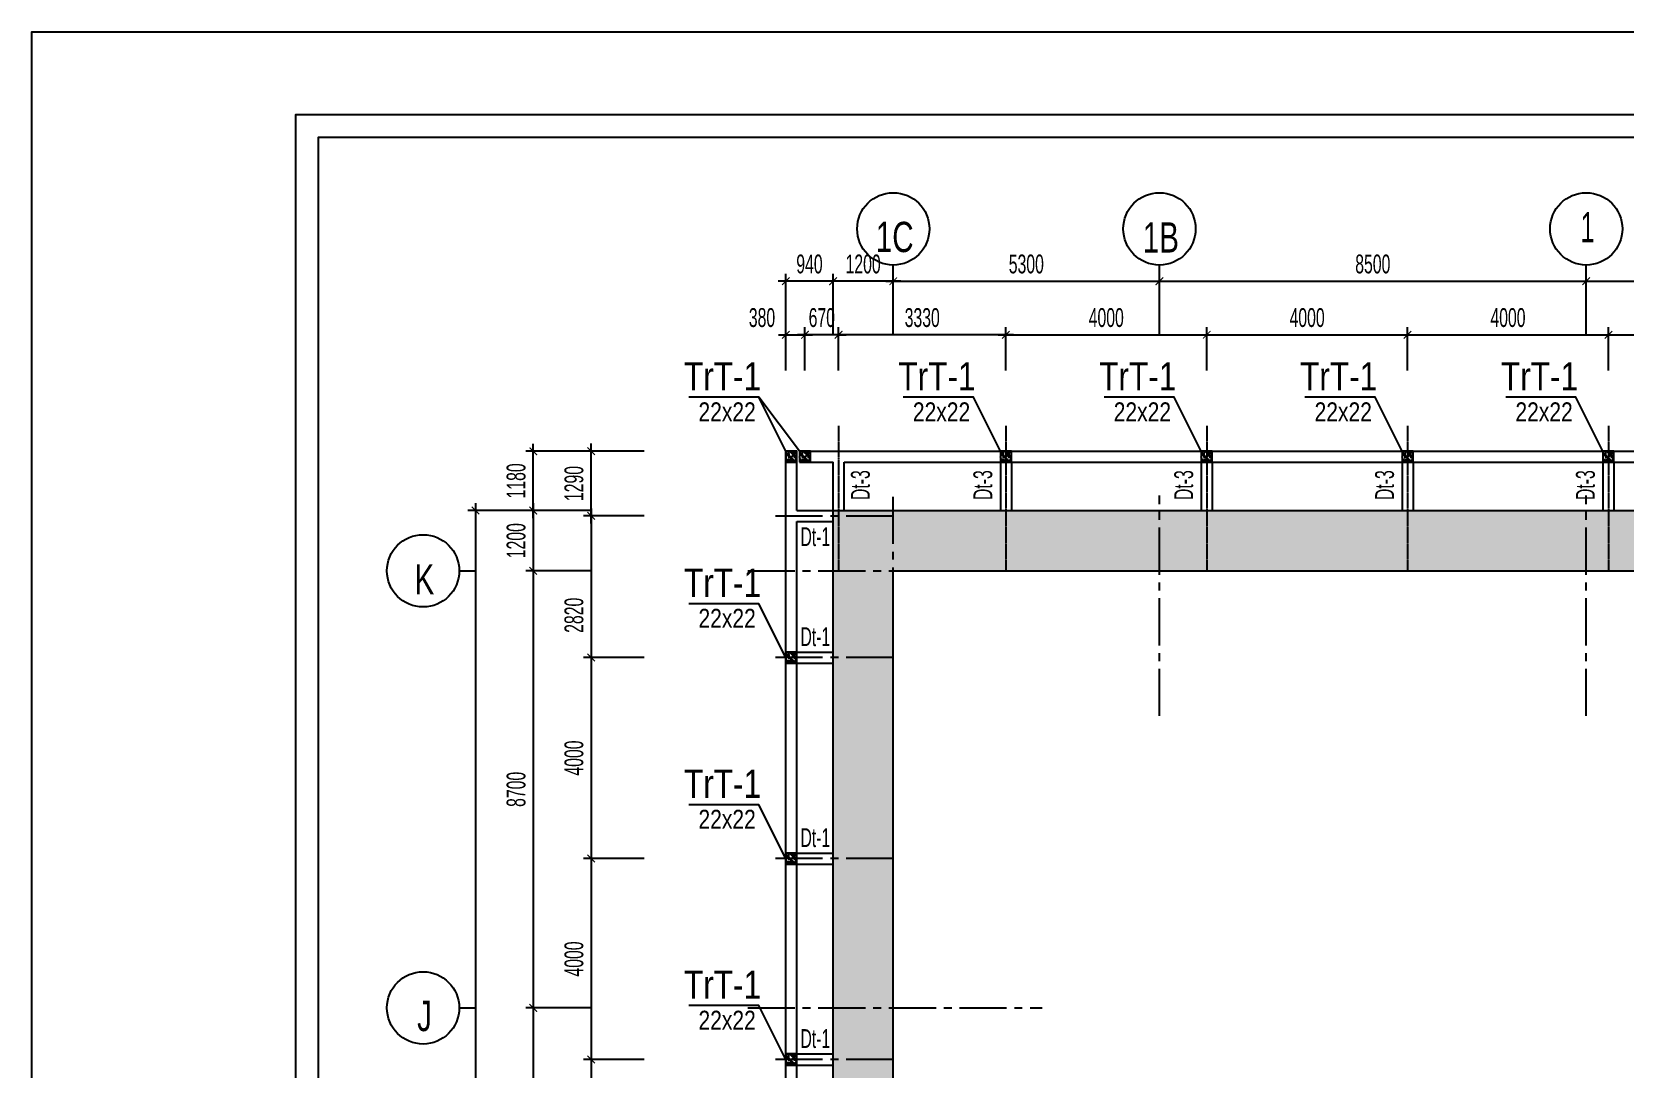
# Model space of a CAD drawing. Extents: x 195594 to 457145, y -254194 to -165094.
# Drawn here: x 195594 to 227324, y -185741 to -165094 of the extents above; entities that cross this region are included whole.
import ezdxf
from ezdxf.enums import TextEntityAlignment as Align

# ---------------------------------------------------------------- set-up
doc = ezdxf.new("R2010")
doc.units = 0
doc.header["$LTSCALE"] = 0.5
doc.header["$MEASUREMENT"] = 0
doc.linetypes.add('CENTER2', pattern=[1.125, 0.75, -0.125, 0.125, -0.125])
doc.layers.get('0').update_dxf_attribs({"linetype": 'CONTINUOUS'})
doc.layers.get('Defpoints').update_dxf_attribs({"linetype": 'CONTINUOUS'})
for name, color, linetype in [('CDC -TEXT KHUNG', 7, 'CONTINUOUS'), ('CDC-KHUNGTEN', 7, 'CONTINUOUS'), ('CDC.01.AXIS', 160, 'CENTER2'), ('CDC.02.DIM', 1, 'CONTINUOUS'), ('CDC.03.BORDER', 3, 'CONTINUOUS'), ('CDC.06.TEXT', 2, 'CONTINUOUS'), ('CDC.10.HATCH', 9, 'CONTINUOUS'), ('CDC.11.NOTE', 8, 'CONTINUOUS')]:
    doc.layers.add(name, color=color, linetype=linetype)
doc.layers.add('Tpl_Bound', color=1, linetype='CONTINUOUS', plot=False)
doc.styles.add('ARIAL', font='arial.ttf', dxfattribs={"width": 0.6})
doc.dimstyles.new('150', dxfattribs={"dimscale": 150, "dimtxt": 2.5, "dimasz": 1, "dimexe": 1, "dimexo": 0, "dimgap": 1, "dimtad": 1, "dimdec": 0, "dimdsep": 46, "dimtxsty": 'ARIAL', "dimblk": 'ARCHTICK', "dimcen": 1, "dimdle": 1, "dimclrd": 1, "dimclre": 1, "dimclrt": 2, "dimadec": 0, "dimazin": 0, "dimtfac": 0.00072, "dimtdec": 0, "dimtix": 1, "dimtmove": 2, "dimatfit": 3, "dimldrblk": 'ARCHTICK', "dimfxl": 1, "dimtolj": 1, "dimarcsym": 0})

# ---------------------------------------------------------------- blocks, each defined once
blk = doc.blocks.new('_ARCHTICK')
at = {"color": 0, "linetype": 'ByBlock', "const_width": 0.15}
blk.add_lwpolyline([(-0.5, -0.5), (0.5, 0.5)], dxfattribs=at)
blk = doc.blocks.new('*D184')
at = {"layer": 'CDC.02.DIM', "color": 1, "lineweight": -2, "transparency": 16777216}
for p, q in [((212599, -170057), (218199, -170057)), ((212749, -171124), (212749, -169907)), ((218049, -171124), (218049, -169907))]:
    blk.add_line(p, q, dxfattribs=at)
at = {"layer": 'Defpoints', "color": 0, "transparency": 16777216}
for p in [(218049, -170057), (212749, -171124), (218049, -171124)]:
    blk.add_point(p, dxfattribs=at)
at = {"layer": 'CDC.02.DIM', "color": 1, "lineweight": -2, "transparency": 16777216, "xscale": 150, "yscale": 150, "zscale": 150, "rotation": 180}
blk.add_blockref('_ARCHTICK', (212749, -170057), dxfattribs=at)
at = {"layer": 'CDC.02.DIM', "color": 1, "lineweight": -2, "transparency": 16777216, "xscale": 150, "yscale": 150, "zscale": 150}
blk.add_blockref('_ARCHTICK', (218049, -170057), dxfattribs=at)
at = {"layer": 'CDC.02.DIM', "color": 2, "transparency": 16777216, "insert": (215399, -169716), "char_height": 375, "attachment_point": 5, "style": 'ARIAL'}
blk.add_mtext('\\A1;5300', dxfattribs=at)
blk = doc.blocks.new('*D185')
at = {"layer": 'CDC.02.DIM', "color": 1, "lineweight": -2, "transparency": 16777216}
for p, q in [((217899, -170057), (226699, -170057)), ((218049, -171124), (218049, -169907)), ((226549, -171124), (226549, -169907))]:
    blk.add_line(p, q, dxfattribs=at)
at = {"layer": 'Defpoints', "color": 0, "transparency": 16777216}
for p in [(226549, -170057), (218049, -171124), (226549, -171124)]:
    blk.add_point(p, dxfattribs=at)
at = {"layer": 'CDC.02.DIM', "color": 1, "lineweight": -2, "transparency": 16777216, "xscale": 150, "yscale": 150, "zscale": 150, "rotation": 180}
blk.add_blockref('_ARCHTICK', (218049, -170057), dxfattribs=at)
at = {"layer": 'CDC.02.DIM', "color": 1, "lineweight": -2, "transparency": 16777216, "xscale": 150, "yscale": 150, "zscale": 150}
blk.add_blockref('_ARCHTICK', (226549, -170057), dxfattribs=at)
at = {"layer": 'CDC.02.DIM', "color": 2, "transparency": 16777216, "insert": (222299, -169716), "char_height": 375, "attachment_point": 5, "style": 'ARIAL'}
blk.add_mtext('\\A1;8500', dxfattribs=at)
blk = doc.blocks.new('*D186')
at = {"layer": 'CDC.02.DIM', "color": 1, "lineweight": -2, "transparency": 16777216}
for p, q in [((226399, -170057), (233899, -170057)), ((226549, -171124), (226549, -169907)), ((233749, -171124), (233749, -169907))]:
    blk.add_line(p, q, dxfattribs=at)
at = {"layer": 'Defpoints', "color": 0, "transparency": 16777216}
for p in [(233749, -170057), (226549, -171124), (233749, -171124)]:
    blk.add_point(p, dxfattribs=at)
at = {"layer": 'CDC.02.DIM', "color": 1, "lineweight": -2, "transparency": 16777216, "xscale": 150, "yscale": 150, "zscale": 150, "rotation": 180}
blk.add_blockref('_ARCHTICK', (226549, -170057), dxfattribs=at)
at = {"layer": 'CDC.02.DIM', "color": 1, "lineweight": -2, "transparency": 16777216, "xscale": 150, "yscale": 150, "zscale": 150}
blk.add_blockref('_ARCHTICK', (233749, -170057), dxfattribs=at)
at = {"layer": 'CDC.02.DIM', "color": 2, "transparency": 16777216, "insert": (230149, -169716), "char_height": 375, "attachment_point": 5, "style": 'ARIAL'}
blk.add_mtext('\\A1;7200', dxfattribs=at)
blk = doc.blocks.new('*D193')
at = {"layer": 'CDC.02.DIM', "color": 1, "lineweight": -2, "transparency": 16777216}
for p, q in [((205580, -174472), (205580, -175972)), ((206733, -174622), (205430, -174622)), ((206733, -175822), (205430, -175822))]:
    blk.add_line(p, q, dxfattribs=at)
at = {"layer": 'Defpoints', "color": 0, "transparency": 16777216}
for p in [(206733, -174622), (205580, -175822), (206733, -175822)]:
    blk.add_point(p, dxfattribs=at)
at = {"layer": 'CDC.02.DIM', "color": 1, "lineweight": -2, "transparency": 16777216, "xscale": 150, "yscale": 150, "zscale": 150}
for p, rotation in [((205580, -174622), 90), ((205580, -175822), 270)]:
    blk.add_blockref('_ARCHTICK', p, dxfattribs=dict(at, rotation=rotation))
at = {"layer": 'CDC.02.DIM', "color": 2, "transparency": 16777216, "insert": (205239, -175222), "char_height": 375, "attachment_point": 5, "rotation": 90, "style": 'ARIAL'}
blk.add_mtext('\\A1;1200', dxfattribs=at)
blk = doc.blocks.new('*D194')
at = {"layer": 'CDC.02.DIM', "color": 1, "lineweight": -2, "transparency": 16777216}
for p, q in [((205580, -175672), (205580, -184672)), ((206733, -175822), (205430, -175822)), ((206733, -184522), (205430, -184522))]:
    blk.add_line(p, q, dxfattribs=at)
at = {"layer": 'Defpoints', "color": 0, "transparency": 16777216}
for p in [(206733, -175822), (205580, -184522), (206733, -184522)]:
    blk.add_point(p, dxfattribs=at)
at = {"layer": 'CDC.02.DIM', "color": 1, "lineweight": -2, "transparency": 16777216, "xscale": 150, "yscale": 150, "zscale": 150}
for p, rotation in [((205580, -175822), 90), ((205580, -184522), 270)]:
    blk.add_blockref('_ARCHTICK', p, dxfattribs=dict(at, rotation=rotation))
at = {"layer": 'CDC.02.DIM', "color": 2, "transparency": 16777216, "insert": (205239, -180172), "char_height": 375, "attachment_point": 5, "rotation": 90, "style": 'ARIAL'}
blk.add_mtext('\\A1;8700', dxfattribs=at)
blk = doc.blocks.new('*D195')
at = {"layer": 'CDC.02.DIM', "color": 1, "lineweight": -2, "transparency": 16777216}
for p, q in [((206733, -184522), (205430, -184522)), ((205580, -184372), (205580, -193872)), ((206733, -193722), (205430, -193722))]:
    blk.add_line(p, q, dxfattribs=at)
at = {"layer": 'Defpoints', "color": 0, "transparency": 16777216}
for p in [(206733, -184522), (205580, -193722), (206733, -193722)]:
    blk.add_point(p, dxfattribs=at)
at = {"layer": 'CDC.02.DIM', "color": 1, "lineweight": -2, "transparency": 16777216, "xscale": 150, "yscale": 150, "zscale": 150}
for p, rotation in [((205580, -184522), 90), ((205580, -193722), 270)]:
    blk.add_blockref('_ARCHTICK', p, dxfattribs=dict(at, rotation=rotation))
at = {"layer": 'CDC.02.DIM', "color": 2, "transparency": 16777216, "insert": (205239, -189122), "char_height": 375, "attachment_point": 5, "rotation": 90, "style": 'ARIAL'}
blk.add_mtext('\\A1;9200', dxfattribs=at)
blk = doc.blocks.new('*D200')
at = {"layer": 'CDC.02.DIM', "color": 1, "lineweight": -2, "transparency": 16777216}
for p, q in [((204428, -174472), (204428, -242872)), ((206733, -174622), (204278, -174622)), ((206733, -242722), (204278, -242722))]:
    blk.add_line(p, q, dxfattribs=at)
at = {"layer": 'Defpoints', "color": 0, "transparency": 16777216}
for p in [(206733, -174622), (204428, -242722), (206733, -242722)]:
    blk.add_point(p, dxfattribs=at)
at = {"layer": 'CDC.02.DIM', "color": 1, "lineweight": -2, "transparency": 16777216, "xscale": 150, "yscale": 150, "zscale": 150}
for p, rotation in [((204428, -174622), 90), ((204428, -242722), 270)]:
    blk.add_blockref('_ARCHTICK', p, dxfattribs=dict(at, rotation=rotation))
at = {"layer": 'CDC.02.DIM', "color": 2, "transparency": 16777216, "insert": (204086, -208672), "char_height": 375, "attachment_point": 5, "rotation": 90, "style": 'ARIAL'}
blk.add_mtext('\\A1;68100', dxfattribs=at)
blk = doc.blocks.new('*D210')
at = {"layer": 'CDC.02.DIM', "color": 1, "lineweight": -2, "transparency": 16777216}
for p, q in [((212899, -170057), (211399, -170057)), ((211549, -171124), (211549, -169907)), ((212749, -171124), (212749, -169907))]:
    blk.add_line(p, q, dxfattribs=at)
at = {"layer": 'Defpoints', "color": 0, "transparency": 16777216}
for p in [(211549, -170057), (211549, -171124), (212749, -171124)]:
    blk.add_point(p, dxfattribs=at)
at = {"layer": 'CDC.02.DIM', "color": 1, "lineweight": -2, "transparency": 16777216, "xscale": 150, "yscale": 150, "zscale": 150, "rotation": 180}
blk.add_blockref('_ARCHTICK', (211549, -170057), dxfattribs=at)
at = {"layer": 'CDC.02.DIM', "color": 1, "lineweight": -2, "transparency": 16777216, "xscale": 150, "yscale": 150, "zscale": 150}
blk.add_blockref('_ARCHTICK', (212749, -170057), dxfattribs=at)
at = {"layer": 'CDC.02.DIM', "color": 2, "transparency": 16777216, "insert": (212149, -169716), "char_height": 375, "attachment_point": 5, "style": 'ARIAL'}
blk.add_mtext('\\A1;1200', dxfattribs=at)
blk = doc.blocks.new('*D225')
at = {"layer": 'CDC.02.DIM', "color": 1, "lineweight": -2, "transparency": 16777216}
for p, q in [((206733, -173442), (205430, -173442)), ((205580, -174772), (205580, -173292)), ((206733, -174622), (205430, -174622))]:
    blk.add_line(p, q, dxfattribs=at)
at = {"layer": 'Defpoints', "color": 0, "transparency": 16777216}
for p in [(205580, -173442), (206733, -173442), (206733, -174622)]:
    blk.add_point(p, dxfattribs=at)
at = {"layer": 'CDC.02.DIM', "color": 1, "lineweight": -2, "transparency": 16777216, "xscale": 150, "yscale": 150, "zscale": 150}
for p, rotation in [((205580, -173442), 90), ((205580, -174622), 270)]:
    blk.add_blockref('_ARCHTICK', p, dxfattribs=dict(at, rotation=rotation))
at = {"layer": 'CDC.02.DIM', "color": 2, "transparency": 16777216, "insert": (205239, -174032), "char_height": 375, "attachment_point": 5, "rotation": 90, "style": 'ARIAL'}
blk.add_mtext('\\A1;1180', dxfattribs=at)
blk = doc.blocks.new('*D226')
at = {"layer": 'CDC.02.DIM', "color": 1, "lineweight": -2, "transparency": 16777216}
for p, q in [((211700, -170057), (210460, -170057)), ((210610, -171124), (210610, -169907)), ((211550, -171124), (211550, -169907))]:
    blk.add_line(p, q, dxfattribs=at)
at = {"layer": 'Defpoints', "color": 0, "transparency": 16777216}
for p in [(210610, -170057), (210610, -171124), (211550, -171124)]:
    blk.add_point(p, dxfattribs=at)
at = {"layer": 'CDC.02.DIM', "color": 1, "lineweight": -2, "transparency": 16777216, "xscale": 150, "yscale": 150, "zscale": 150, "rotation": 180}
blk.add_blockref('_ARCHTICK', (210610, -170057), dxfattribs=at)
at = {"layer": 'CDC.02.DIM', "color": 1, "lineweight": -2, "transparency": 16777216, "xscale": 150, "yscale": 150, "zscale": 150}
blk.add_blockref('_ARCHTICK', (211550, -170057), dxfattribs=at)
at = {"layer": 'CDC.02.DIM', "color": 2, "transparency": 16777216, "insert": (211080, -169716), "char_height": 375, "attachment_point": 5, "style": 'ARIAL'}
blk.add_mtext('\\A1;940', dxfattribs=at)
blk = doc.blocks.new('*D230')
at = {"layer": 'CDC.02.DIM', "color": 1, "lineweight": -2, "transparency": 16777216}
for p, q in [((210611, -171831), (210611, -170974)), ((210991, -171831), (210991, -170974)), ((210461, -171124), (211141, -171124))]:
    blk.add_line(p, q, dxfattribs=at)
at = {"layer": 'Defpoints', "color": 0, "transparency": 16777216}
for p in [(210991, -171124), (210611, -171831), (210991, -171831)]:
    blk.add_point(p, dxfattribs=at)
at = {"layer": 'CDC.02.DIM', "color": 1, "lineweight": -2, "transparency": 16777216, "xscale": 150, "yscale": 150, "zscale": 150, "rotation": 180}
blk.add_blockref('_ARCHTICK', (210611, -171124), dxfattribs=at)
at = {"layer": 'CDC.02.DIM', "color": 1, "lineweight": -2, "transparency": 16777216, "xscale": 150, "yscale": 150, "zscale": 150}
blk.add_blockref('_ARCHTICK', (210991, -171124), dxfattribs=at)
at = {"layer": 'CDC.02.DIM', "color": 2, "transparency": 16777216, "insert": (210135, -170783), "char_height": 375, "attachment_point": 5, "style": 'ARIAL'}
blk.add_mtext('\\A1;380', dxfattribs=at)
blk = doc.blocks.new('*D231')
at = {"layer": 'CDC.02.DIM', "color": 1, "lineweight": -2, "transparency": 16777216}
for p, q in [((214991, -171831), (214991, -170974)), ((218991, -171831), (218991, -170974)), ((214841, -171124), (219141, -171124))]:
    blk.add_line(p, q, dxfattribs=at)
at = {"layer": 'Defpoints', "color": 0, "transparency": 16777216}
for p in [(218991, -171124), (214991, -171831), (218991, -171831)]:
    blk.add_point(p, dxfattribs=at)
at = {"layer": 'CDC.02.DIM', "color": 1, "lineweight": -2, "transparency": 16777216, "xscale": 150, "yscale": 150, "zscale": 150, "rotation": 180}
blk.add_blockref('_ARCHTICK', (214991, -171124), dxfattribs=at)
at = {"layer": 'CDC.02.DIM', "color": 1, "lineweight": -2, "transparency": 16777216, "xscale": 150, "yscale": 150, "zscale": 150}
blk.add_blockref('_ARCHTICK', (218991, -171124), dxfattribs=at)
at = {"layer": 'CDC.02.DIM', "color": 2, "transparency": 16777216, "insert": (216991, -170783), "char_height": 375, "attachment_point": 5, "style": 'ARIAL'}
blk.add_mtext('\\A1;4000', dxfattribs=at)
blk = doc.blocks.new('*D232')
at = {"layer": 'CDC.02.DIM', "color": 1, "lineweight": -2, "transparency": 16777216}
for p, q in [((218991, -171831), (218991, -170974)), ((222991, -171831), (222991, -170974)), ((218841, -171124), (223141, -171124))]:
    blk.add_line(p, q, dxfattribs=at)
at = {"layer": 'Defpoints', "color": 0, "transparency": 16777216}
for p in [(222991, -171124), (218991, -171831), (222991, -171831)]:
    blk.add_point(p, dxfattribs=at)
at = {"layer": 'CDC.02.DIM', "color": 1, "lineweight": -2, "transparency": 16777216, "xscale": 150, "yscale": 150, "zscale": 150, "rotation": 180}
blk.add_blockref('_ARCHTICK', (218991, -171124), dxfattribs=at)
at = {"layer": 'CDC.02.DIM', "color": 1, "lineweight": -2, "transparency": 16777216, "xscale": 150, "yscale": 150, "zscale": 150}
blk.add_blockref('_ARCHTICK', (222991, -171124), dxfattribs=at)
at = {"layer": 'CDC.02.DIM', "color": 2, "transparency": 16777216, "insert": (220991, -170783), "char_height": 375, "attachment_point": 5, "style": 'ARIAL'}
blk.add_mtext('\\A1;4000', dxfattribs=at)
blk = doc.blocks.new('*D233')
at = {"layer": 'CDC.02.DIM', "color": 1, "lineweight": -2, "transparency": 16777216}
for p, q in [((222991, -171831), (222991, -170974)), ((226991, -171831), (226991, -170974)), ((222841, -171124), (227141, -171124))]:
    blk.add_line(p, q, dxfattribs=at)
at = {"layer": 'Defpoints', "color": 0, "transparency": 16777216}
for p in [(226991, -171124), (222991, -171831), (226991, -171831)]:
    blk.add_point(p, dxfattribs=at)
at = {"layer": 'CDC.02.DIM', "color": 1, "lineweight": -2, "transparency": 16777216, "xscale": 150, "yscale": 150, "zscale": 150, "rotation": 180}
blk.add_blockref('_ARCHTICK', (222991, -171124), dxfattribs=at)
at = {"layer": 'CDC.02.DIM', "color": 1, "lineweight": -2, "transparency": 16777216, "xscale": 150, "yscale": 150, "zscale": 150}
blk.add_blockref('_ARCHTICK', (226991, -171124), dxfattribs=at)
at = {"layer": 'CDC.02.DIM', "color": 2, "transparency": 16777216, "insert": (224991, -170783), "char_height": 375, "attachment_point": 5, "style": 'ARIAL'}
blk.add_mtext('\\A1;4000', dxfattribs=at)
blk = doc.blocks.new('*D234')
at = {"layer": 'CDC.02.DIM', "color": 1, "lineweight": -2, "transparency": 16777216}
for p, q in [((226991, -171831), (226991, -170974)), ((230991, -171831), (230991, -170974)), ((226841, -171124), (231141, -171124))]:
    blk.add_line(p, q, dxfattribs=at)
at = {"layer": 'Defpoints', "color": 0, "transparency": 16777216}
for p in [(230991, -171124), (226991, -171831), (230991, -171831)]:
    blk.add_point(p, dxfattribs=at)
at = {"layer": 'CDC.02.DIM', "color": 1, "lineweight": -2, "transparency": 16777216, "xscale": 150, "yscale": 150, "zscale": 150, "rotation": 180}
blk.add_blockref('_ARCHTICK', (226991, -171124), dxfattribs=at)
at = {"layer": 'CDC.02.DIM', "color": 1, "lineweight": -2, "transparency": 16777216, "xscale": 150, "yscale": 150, "zscale": 150}
blk.add_blockref('_ARCHTICK', (230991, -171124), dxfattribs=at)
at = {"layer": 'CDC.02.DIM', "color": 2, "transparency": 16777216, "insert": (228991, -170783), "char_height": 375, "attachment_point": 5, "style": 'ARIAL'}
blk.add_mtext('\\A1;4000', dxfattribs=at)
blk = doc.blocks.new('*D248')
at = {"layer": 'CDC.02.DIM', "color": 1, "lineweight": -2, "transparency": 16777216}
for p, q in [((211661, -171831), (211661, -170974)), ((214991, -171831), (214991, -170974)), ((215141, -171124), (211511, -171124))]:
    blk.add_line(p, q, dxfattribs=at)
at = {"layer": 'Defpoints', "color": 0, "transparency": 16777216}
for p in [(211661, -171124), (211661, -171831), (214991, -171831)]:
    blk.add_point(p, dxfattribs=at)
at = {"layer": 'CDC.02.DIM', "color": 1, "lineweight": -2, "transparency": 16777216, "xscale": 150, "yscale": 150, "zscale": 150, "rotation": 180}
blk.add_blockref('_ARCHTICK', (211661, -171124), dxfattribs=at)
at = {"layer": 'CDC.02.DIM', "color": 1, "lineweight": -2, "transparency": 16777216, "xscale": 150, "yscale": 150, "zscale": 150}
blk.add_blockref('_ARCHTICK', (214991, -171124), dxfattribs=at)
at = {"layer": 'CDC.02.DIM', "color": 2, "transparency": 16777216, "insert": (213326, -170783), "char_height": 375, "attachment_point": 5, "style": 'ARIAL'}
blk.add_mtext('\\A1;3330', dxfattribs=at)
blk = doc.blocks.new('*D249')
at = {"layer": 'CDC.02.DIM', "color": 1, "lineweight": -2, "transparency": 16777216}
for p, q in [((210991, -171831), (210991, -170974)), ((211661, -171831), (211661, -170974)), ((210991, -171124), (210841, -171124)), ((211661, -171124), (210991, -171124)), ((211661, -171124), (211811, -171124))]:
    blk.add_line(p, q, dxfattribs=at)
at = {"layer": 'Defpoints', "color": 0, "transparency": 16777216}
for p in [(210991, -171124), (210991, -171831), (211661, -171831)]:
    blk.add_point(p, dxfattribs=at)
at = {"layer": 'CDC.02.DIM', "color": 1, "lineweight": -2, "transparency": 16777216, "xscale": 150, "yscale": 150, "zscale": 150}
blk.add_blockref('_ARCHTICK', (210991, -171124), dxfattribs=at)
at = {"layer": 'CDC.02.DIM', "color": 1, "lineweight": -2, "transparency": 16777216, "xscale": 150, "yscale": 150, "zscale": 150, "rotation": 180}
blk.add_blockref('_ARCHTICK', (211661, -171124), dxfattribs=at)
at = {"layer": 'CDC.02.DIM', "color": 2, "transparency": 16777216, "insert": (211326, -170783), "char_height": 375, "attachment_point": 5, "style": 'ARIAL'}
blk.add_mtext('\\A1;670', dxfattribs=at)
blk = doc.blocks.new('*D252')
at = {"layer": 'CDC.02.DIM', "color": 1, "lineweight": -2, "transparency": 16777216}
for p, q in [((207789, -174729), (206583, -174729)), ((206733, -174579), (206733, -177699)), ((207789, -177549), (206583, -177549))]:
    blk.add_line(p, q, dxfattribs=at)
at = {"layer": 'Defpoints', "color": 0, "transparency": 16777216}
for p in [(207789, -174729), (206733, -177549), (207789, -177549)]:
    blk.add_point(p, dxfattribs=at)
at = {"layer": 'CDC.02.DIM', "color": 1, "lineweight": -2, "transparency": 16777216, "xscale": 150, "yscale": 150, "zscale": 150}
for p, rotation in [((206733, -174729), 90), ((206733, -177549), 270)]:
    blk.add_blockref('_ARCHTICK', p, dxfattribs=dict(at, rotation=rotation))
at = {"layer": 'CDC.02.DIM', "color": 2, "transparency": 16777216, "insert": (206391, -176707), "char_height": 375, "attachment_point": 5, "rotation": 90, "style": 'ARIAL'}
blk.add_mtext('\\A1;2820', dxfattribs=at)
blk = doc.blocks.new('*D253')
at = {"layer": 'CDC.02.DIM', "color": 1, "lineweight": -2, "transparency": 16777216}
for p, q in [((207789, -173439), (206583, -173439)), ((206733, -174879), (206733, -173289)), ((207789, -174729), (206583, -174729))]:
    blk.add_line(p, q, dxfattribs=at)
at = {"layer": 'Defpoints', "color": 0, "transparency": 16777216}
for p in [(206733, -173439), (207789, -173439), (207789, -174729)]:
    blk.add_point(p, dxfattribs=at)
at = {"layer": 'CDC.02.DIM', "color": 1, "lineweight": -2, "transparency": 16777216, "xscale": 150, "yscale": 150, "zscale": 150}
for p, rotation in [((206733, -173439), 90), ((206733, -174729), 270)]:
    blk.add_blockref('_ARCHTICK', p, dxfattribs=dict(at, rotation=rotation))
at = {"layer": 'CDC.02.DIM', "color": 2, "transparency": 16777216, "insert": (206391, -174084), "char_height": 375, "attachment_point": 5, "rotation": 90, "style": 'ARIAL'}
blk.add_mtext('\\A1;1290', dxfattribs=at)
blk = doc.blocks.new('*D254')
at = {"layer": 'CDC.02.DIM', "color": 1, "lineweight": -2, "transparency": 16777216}
for p, q in [((207789, -177549), (206583, -177549)), ((206733, -177399), (206733, -181699)), ((207789, -181549), (206583, -181549))]:
    blk.add_line(p, q, dxfattribs=at)
at = {"layer": 'Defpoints', "color": 0, "transparency": 16777216}
for p in [(207789, -177549), (206733, -181549), (207789, -181549)]:
    blk.add_point(p, dxfattribs=at)
at = {"layer": 'CDC.02.DIM', "color": 1, "lineweight": -2, "transparency": 16777216, "xscale": 150, "yscale": 150, "zscale": 150}
for p, rotation in [((206733, -177549), 90), ((206733, -181549), 270)]:
    blk.add_blockref('_ARCHTICK', p, dxfattribs=dict(at, rotation=rotation))
at = {"layer": 'CDC.02.DIM', "color": 2, "transparency": 16777216, "insert": (206391, -179549), "char_height": 375, "attachment_point": 5, "rotation": 90, "style": 'ARIAL'}
blk.add_mtext('\\A1;4000', dxfattribs=at)
blk = doc.blocks.new('*D255')
at = {"layer": 'CDC.02.DIM', "color": 1, "lineweight": -2, "transparency": 16777216}
for p, q in [((206733, -181399), (206733, -185699)), ((207789, -181549), (206583, -181549)), ((207789, -185549), (206583, -185549))]:
    blk.add_line(p, q, dxfattribs=at)
at = {"layer": 'Defpoints', "color": 0, "transparency": 16777216}
for p in [(207789, -181549), (206733, -185549), (207789, -185549)]:
    blk.add_point(p, dxfattribs=at)
at = {"layer": 'CDC.02.DIM', "color": 1, "lineweight": -2, "transparency": 16777216, "xscale": 150, "yscale": 150, "zscale": 150}
for p, rotation in [((206733, -181549), 90), ((206733, -185549), 270)]:
    blk.add_blockref('_ARCHTICK', p, dxfattribs=dict(at, rotation=rotation))
at = {"layer": 'CDC.02.DIM', "color": 2, "transparency": 16777216, "insert": (206391, -183549), "char_height": 375, "attachment_point": 5, "rotation": 90, "style": 'ARIAL'}
blk.add_mtext('\\A1;4000', dxfattribs=at)
blk = doc.blocks.new('*D256')
at = {"layer": 'CDC.02.DIM', "color": 1, "lineweight": -2, "transparency": 16777216}
for p, q in [((207789, -185549), (206583, -185549)), ((206733, -185399), (206733, -189699)), ((207789, -189549), (206583, -189549))]:
    blk.add_line(p, q, dxfattribs=at)
at = {"layer": 'Defpoints', "color": 0, "transparency": 16777216}
for p in [(207789, -185549), (206733, -189549), (207789, -189549)]:
    blk.add_point(p, dxfattribs=at)
at = {"layer": 'CDC.02.DIM', "color": 1, "lineweight": -2, "transparency": 16777216, "xscale": 150, "yscale": 150, "zscale": 150}
for p, rotation in [((206733, -185549), 90), ((206733, -189549), 270)]:
    blk.add_blockref('_ARCHTICK', p, dxfattribs=dict(at, rotation=rotation))
at = {"layer": 'CDC.02.DIM', "color": 2, "transparency": 16777216, "insert": (206391, -187549), "char_height": 375, "attachment_point": 5, "rotation": 90, "style": 'ARIAL'}
blk.add_mtext('\\A1;4000', dxfattribs=at)
blk = doc.blocks.new('Khung tên chuẩn')
at = {"layer": 'CDC-KHUNGTEN'}
blk.add_lwpolyline([(30654, -246309), (30654, -189709), (-40446, -189709), (-40446, -246309)], close=True, dxfattribs=at)
at = {"layer": 'CDC.10.HATCH', "color": 8}
blk.add_lwpolyline([(-40746, -246609), (38754, -246609), (38754, -189409), (-40746, -189409)], close=True, dxfattribs=at)
at = {"layer": 'Defpoints', "color": 1}
blk.add_lwpolyline([(-44246, -247709), (-44246, -188309), (39854, -188309), (39854, -247709), (-44246, -247709)], close=True, dxfattribs=at)

msp = doc.modelspace()

# ---------------------------------------------------------------- hatches: boundary and pattern name
at = {"layer": 'CDC.10.HATCH'}
h = msp.add_hatch(dxfattribs=at)
h.set_pattern_fill('1BETONG2-BOP', color=256, scale=20, style=0, pattern_type=2)
h.set_pattern_definition([(50, (-129249.44, -177180.3), (143.452037, -12.550427), [15, -165]), (355, (-129249.44, -177180.3), (-27.750267, 150.438427), [12, -132]), (100.4514, (-129237.48, -177181.35), (115.701876, 137.88791), [12.74804, -140.22842]), (46.1842, (-129249.44, -177140.3), (213.44821, -33.1038), [22.5, -247.5]), (96.6356, (-129231.65, -177143.06), (186.93254, 194.82357), [19.12206, -210.3426]), (351.1842, (-129249.44, -177140.3), (186.93239, 194.82372), [18, -198]), (21, (-129229.44, -177150.3), (119.38141, -80.52378), [15, -165]), (226, (-129229.44, -177150.3), (134.376424, -73.10796), [12, -132]), (71.4514, (-129219.49, -177157.01), (168.044526, 64.5061), [12.74804, -140.22842]), (67.5, (-129249.44, -177180.304), (-31.183237, 58.874892), [0, -130.4, 0, -134, 0, -132.5]), (4.5, (-129249.44, -177180.304), (56.670185, 76.020638), [0, -76.4, 0, -127.4, 0, -50.5]), (327.5, (-129294.04, -177180.304), (106.764487, -4.510974), [0, -50, 0, -156, 0, -207]), (317.5, (-129314.04, -177180.3), (116.637234, 20.020996), [0, -65, 0, -103.6, 0, -147]), (315, (-129249.44, -177180.3), (60.104076, 60.104076), []), (315, (-129249.44, -177155.8), (60.104076, 60.104076), [])])
h.paths.add_polyline_path([(210831.5, -173439), (210611.5, -173439), (210611.5, -173659), (210831.5, -173659)])
h = msp.add_hatch(dxfattribs=at)
h.set_pattern_fill('1BETONG2-BOP', color=256, scale=20, style=0, pattern_type=2)
h.set_pattern_definition([(50, (-128979.44, -177180.3), (143.452037, -12.550427), [15, -165]), (355, (-128979.44, -177180.3), (-27.750267, 150.438427), [12, -132]), (100.4514, (-128967.48, -177181.35), (115.701876, 137.88791), [12.74804, -140.22842]), (46.1842, (-128979.44, -177140.3), (213.44821, -33.1038), [22.5, -247.5]), (96.6356, (-128961.65, -177143.06), (186.93254, 194.82357), [19.12206, -210.3426]), (351.1842, (-128979.44, -177140.3), (186.93239, 194.82372), [18, -198]), (21, (-128959.44, -177150.3), (119.38141, -80.52378), [15, -165]), (226, (-128959.44, -177150.3), (134.376424, -73.10796), [12, -132]), (71.4514, (-128949.49, -177157.01), (168.044526, 64.5061), [12.74804, -140.22842]), (67.5, (-128979.44, -177180.304), (-31.183237, 58.874892), [0, -130.4, 0, -134, 0, -132.5]), (4.5, (-128979.44, -177180.304), (56.670185, 76.020638), [0, -76.4, 0, -127.4, 0, -50.5]), (327.5, (-129024.04, -177180.304), (106.764487, -4.510974), [0, -50, 0, -156, 0, -207]), (317.5, (-129044.04, -177180.3), (116.637234, 20.020996), [0, -65, 0, -103.6, 0, -147]), (315, (-128979.44, -177180.3), (60.104076, 60.104076), []), (315, (-128979.44, -177155.8), (60.104076, 60.104076), [])])
h.paths.add_polyline_path([(211101.5, -173439), (210881.5, -173439), (210881.5, -173659), (211101.5, -173659)])
h = msp.add_hatch(dxfattribs=at)
h.set_pattern_fill('1BETONG2-BOP', color=256, scale=20, style=0, pattern_type=2)
h.set_pattern_definition([(50, (-124979.44, -177180.3), (143.452037, -12.550427), [15, -165]), (355, (-124979.44, -177180.3), (-27.750267, 150.438427), [12, -132]), (100.4514, (-124967.48, -177181.35), (115.701876, 137.88791), [12.74804, -140.22842]), (46.1842, (-124979.44, -177140.3), (213.44821, -33.1038), [22.5, -247.5]), (96.6356, (-124961.65, -177143.06), (186.93254, 194.82357), [19.12206, -210.3426]), (351.1842, (-124979.44, -177140.3), (186.93239, 194.82372), [18, -198]), (21, (-124959.44, -177150.3), (119.38141, -80.52378), [15, -165]), (226, (-124959.44, -177150.3), (134.376424, -73.10796), [12, -132]), (71.4514, (-124949.49, -177157.01), (168.044526, 64.5061), [12.74804, -140.22842]), (67.5, (-124979.44, -177180.304), (-31.183237, 58.874892), [0, -130.4, 0, -134, 0, -132.5]), (4.5, (-124979.44, -177180.304), (56.670185, 76.020638), [0, -76.4, 0, -127.4, 0, -50.5]), (327.5, (-125024.04, -177180.304), (106.764487, -4.510974), [0, -50, 0, -156, 0, -207]), (317.5, (-125044.04, -177180.3), (116.637234, 20.020996), [0, -65, 0, -103.6, 0, -147]), (315, (-124979.44, -177180.3), (60.104076, 60.104076), []), (315, (-124979.44, -177155.8), (60.104076, 60.104076), [])])
h.paths.add_polyline_path([(215101.5, -173439), (214881.5, -173439), (214881.5, -173659), (215101.5, -173659)])
h = msp.add_hatch(dxfattribs=at)
h.set_pattern_fill('1BETONG2-BOP', color=256, scale=20, style=0, pattern_type=2)
h.set_pattern_definition([(50, (-120979.44, -177180.3), (143.452037, -12.550427), [15, -165]), (355, (-120979.44, -177180.3), (-27.750267, 150.438427), [12, -132]), (100.4514, (-120967.48, -177181.35), (115.701876, 137.88791), [12.74804, -140.22842]), (46.1842, (-120979.44, -177140.3), (213.44821, -33.1038), [22.5, -247.5]), (96.6356, (-120961.65, -177143.06), (186.93254, 194.82357), [19.12206, -210.3426]), (351.1842, (-120979.44, -177140.3), (186.93239, 194.82372), [18, -198]), (21, (-120959.44, -177150.3), (119.38141, -80.52378), [15, -165]), (226, (-120959.44, -177150.3), (134.376424, -73.10796), [12, -132]), (71.4514, (-120949.49, -177157.01), (168.044526, 64.5061), [12.74804, -140.22842]), (67.5, (-120979.44, -177180.304), (-31.183237, 58.874892), [0, -130.4, 0, -134, 0, -132.5]), (4.5, (-120979.44, -177180.304), (56.670185, 76.020638), [0, -76.4, 0, -127.4, 0, -50.5]), (327.5, (-121024.04, -177180.304), (106.764487, -4.510974), [0, -50, 0, -156, 0, -207]), (317.5, (-121044.04, -177180.3), (116.637234, 20.020996), [0, -65, 0, -103.6, 0, -147]), (315, (-120979.44, -177180.3), (60.104076, 60.104076), []), (315, (-120979.44, -177155.8), (60.104076, 60.104076), [])])
h.paths.add_polyline_path([(219101.5, -173439), (218881.5, -173439), (218881.5, -173659), (219101.5, -173659)])
h = msp.add_hatch(dxfattribs=at)
h.set_pattern_fill('1BETONG2-BOP', color=256, scale=20, style=0, pattern_type=2)
h.set_pattern_definition([(50, (-116979.44, -177180.3), (143.452037, -12.550427), [15, -165]), (355, (-116979.44, -177180.3), (-27.750267, 150.438427), [12, -132]), (100.4514, (-116967.48, -177181.35), (115.701876, 137.88791), [12.74804, -140.22842]), (46.1842, (-116979.44, -177140.3), (213.44821, -33.1038), [22.5, -247.5]), (96.6356, (-116961.65, -177143.06), (186.93254, 194.82357), [19.12206, -210.3426]), (351.1842, (-116979.44, -177140.3), (186.93239, 194.82372), [18, -198]), (21, (-116959.44, -177150.3), (119.38141, -80.52378), [15, -165]), (226, (-116959.44, -177150.3), (134.376424, -73.10796), [12, -132]), (71.4514, (-116949.49, -177157.01), (168.044526, 64.5061), [12.74804, -140.22842]), (67.5, (-116979.44, -177180.304), (-31.183237, 58.874892), [0, -130.4, 0, -134, 0, -132.5]), (4.5, (-116979.44, -177180.304), (56.670185, 76.020638), [0, -76.4, 0, -127.4, 0, -50.5]), (327.5, (-117024.04, -177180.304), (106.764487, -4.510974), [0, -50, 0, -156, 0, -207]), (317.5, (-117044.04, -177180.3), (116.637234, 20.020996), [0, -65, 0, -103.6, 0, -147]), (315, (-116979.44, -177180.3), (60.104076, 60.104076), []), (315, (-116979.44, -177155.8), (60.104076, 60.104076), [])])
h.paths.add_polyline_path([(223101.5, -173439), (222881.5, -173439), (222881.5, -173659), (223101.5, -173659)])
h = msp.add_hatch(dxfattribs=at)
h.set_pattern_fill('1BETONG2-BOP', color=256, scale=20, style=0, pattern_type=2)
h.set_pattern_definition([(50, (-112979.44, -177180.3), (143.452037, -12.550427), [15, -165]), (355, (-112979.44, -177180.3), (-27.750267, 150.438427), [12, -132]), (100.4514, (-112967.48, -177181.35), (115.701876, 137.88791), [12.74804, -140.22842]), (46.1842, (-112979.44, -177140.3), (213.44821, -33.1038), [22.5, -247.5]), (96.6356, (-112961.65, -177143.06), (186.93254, 194.82357), [19.12206, -210.3426]), (351.1842, (-112979.44, -177140.3), (186.93239, 194.82372), [18, -198]), (21, (-112959.44, -177150.3), (119.38141, -80.52378), [15, -165]), (226, (-112959.44, -177150.3), (134.376424, -73.10796), [12, -132]), (71.4514, (-112949.49, -177157.01), (168.044526, 64.5061), [12.74804, -140.22842]), (67.5, (-112979.44, -177180.304), (-31.183237, 58.874892), [0, -130.4, 0, -134, 0, -132.5]), (4.5, (-112979.44, -177180.304), (56.670185, 76.020638), [0, -76.4, 0, -127.4, 0, -50.5]), (327.5, (-113024.04, -177180.304), (106.764487, -4.510974), [0, -50, 0, -156, 0, -207]), (317.5, (-113044.04, -177180.3), (116.637234, 20.020996), [0, -65, 0, -103.6, 0, -147]), (315, (-112979.44, -177180.3), (60.104076, 60.104076), []), (315, (-112979.44, -177155.8), (60.104076, 60.104076), [])])
h.paths.add_polyline_path([(227101.5, -173439), (226881.5, -173439), (226881.5, -173659), (227101.5, -173659)])
h = msp.add_hatch(dxfattribs=at)
h.set_pattern_fill('SACNCR', color=256, scale=3000, style=0)
h.set_pattern_definition([(45, (-129959.83, -226413.84), (-198.87378, 198.87378), []), (45, (-129760.96, -226413.84), (-198.87378, 198.87378), [0, -281.25])])
h.paths.add_polyline_path([(276349.4, -175822), (276349.4, -223122), (266049.9, -223122), (266049.9, -212322), (223047.4, -212322), (223047.4, -223122), (218449.9, -223122), (212749.4, -223122), (212749.4, -175822)], flags=16)
h.paths.add_polyline_path([(276549.4, -199522), (276549.4, -198722), (277349.4, -198722), (277349.4, -199522)])
h.paths.add_polyline_path([(276799.4, -184522), (277099.4, -184522), (277099.4, -184822), (276799.4, -184822)])
h.paths.add_polyline_path([(229481, -212322), (229481, -213522), (229959.4, -213522), (229959.4, -212322), (230249.4, -212322), (230249.4, -213522), (264849.9, -213522), (264849.9, -223122), (264148.9, -223122), (264148.9, -224322), (277549.4, -224322), (277549.4, -174622), (211549.4, -174622), (211549.4, -224322), (224949.9, -224322), (224949.9, -223122), (224247.4, -223122), (224247.4, -213522), (229216, -213522), (229216, -212322)])
h = msp.add_hatch(dxfattribs=at)
h.set_pattern_fill('1BETONG2-BOP', color=256, scale=20, style=0, pattern_type=2)
h.set_pattern_definition([(50, (-129249.44, -181180.3), (143.452037, -12.550427), [15, -165]), (355, (-129249.44, -181180.3), (-27.750267, 150.438427), [12, -132]), (100.4514, (-129237.48, -181181.35), (115.701876, 137.88791), [12.74804, -140.22842]), (46.1842, (-129249.44, -181140.3), (213.44821, -33.1038), [22.5, -247.5]), (96.6356, (-129231.65, -181143.06), (186.93254, 194.82357), [19.12206, -210.3426]), (351.1842, (-129249.44, -181140.3), (186.93239, 194.82372), [18, -198]), (21, (-129229.44, -181150.3), (119.38141, -80.52378), [15, -165]), (226, (-129229.44, -181150.3), (134.376424, -73.10796), [12, -132]), (71.4514, (-129219.49, -181157.01), (168.044526, 64.5061), [12.74804, -140.22842]), (67.5, (-129249.44, -181180.304), (-31.183237, 58.874892), [0, -130.4, 0, -134, 0, -132.5]), (4.5, (-129249.44, -181180.304), (56.670185, 76.020638), [0, -76.4, 0, -127.4, 0, -50.5]), (327.5, (-129294.04, -181180.304), (106.764487, -4.510974), [0, -50, 0, -156, 0, -207]), (317.5, (-129314.04, -181180.3), (116.637234, 20.020996), [0, -65, 0, -103.6, 0, -147]), (315, (-129249.44, -181180.3), (60.104076, 60.104076), []), (315, (-129249.44, -181155.8), (60.104076, 60.104076), [])])
h.paths.add_polyline_path([(210831.5, -177439), (210611.5, -177439), (210611.5, -177659), (210831.5, -177659)])
h = msp.add_hatch(dxfattribs=at)
h.set_pattern_fill('1BETONG2-BOP', color=256, scale=20, style=0, pattern_type=2)
h.set_pattern_definition([(50, (-129249.44, -185180.3), (143.452037, -12.550427), [15, -165]), (355, (-129249.44, -185180.3), (-27.750267, 150.438427), [12, -132]), (100.4514, (-129237.48, -185181.35), (115.701876, 137.88791), [12.74804, -140.22842]), (46.1842, (-129249.44, -185140.3), (213.44821, -33.1038), [22.5, -247.5]), (96.6356, (-129231.65, -185143.06), (186.93254, 194.82357), [19.12206, -210.3426]), (351.1842, (-129249.44, -185140.3), (186.93239, 194.82372), [18, -198]), (21, (-129229.44, -185150.3), (119.38141, -80.52378), [15, -165]), (226, (-129229.44, -185150.3), (134.376424, -73.10796), [12, -132]), (71.4514, (-129219.49, -185157.01), (168.044526, 64.5061), [12.74804, -140.22842]), (67.5, (-129249.44, -185180.304), (-31.183237, 58.874892), [0, -130.4, 0, -134, 0, -132.5]), (4.5, (-129249.44, -185180.304), (56.670185, 76.020638), [0, -76.4, 0, -127.4, 0, -50.5]), (327.5, (-129294.04, -185180.304), (106.764487, -4.510974), [0, -50, 0, -156, 0, -207]), (317.5, (-129314.04, -185180.3), (116.637234, 20.020996), [0, -65, 0, -103.6, 0, -147]), (315, (-129249.44, -185180.3), (60.104076, 60.104076), []), (315, (-129249.44, -185155.8), (60.104076, 60.104076), [])])
h.paths.add_polyline_path([(210831.5, -181439), (210611.5, -181439), (210611.5, -181659), (210831.5, -181659)])
h = msp.add_hatch(dxfattribs=at)
h.set_pattern_fill('1BETONG2-BOP', color=256, scale=20, style=0, pattern_type=2)
h.set_pattern_definition([(50, (-129249.44, -189180.3), (143.452037, -12.550427), [15, -165]), (355, (-129249.44, -189180.3), (-27.750267, 150.438427), [12, -132]), (100.4514, (-129237.48, -189181.35), (115.701876, 137.88791), [12.74804, -140.22842]), (46.1842, (-129249.44, -189140.3), (213.44821, -33.1038), [22.5, -247.5]), (96.6356, (-129231.65, -189143.06), (186.93254, 194.82357), [19.12206, -210.3426]), (351.1842, (-129249.44, -189140.3), (186.93239, 194.82372), [18, -198]), (21, (-129229.44, -189150.3), (119.38141, -80.52378), [15, -165]), (226, (-129229.44, -189150.3), (134.376424, -73.10796), [12, -132]), (71.4514, (-129219.49, -189157.01), (168.044526, 64.5061), [12.74804, -140.22842]), (67.5, (-129249.44, -189180.304), (-31.183237, 58.874892), [0, -130.4, 0, -134, 0, -132.5]), (4.5, (-129249.44, -189180.304), (56.670185, 76.020638), [0, -76.4, 0, -127.4, 0, -50.5]), (327.5, (-129294.04, -189180.304), (106.764487, -4.510974), [0, -50, 0, -156, 0, -207]), (317.5, (-129314.04, -189180.3), (116.637234, 20.020996), [0, -65, 0, -103.6, 0, -147]), (315, (-129249.44, -189180.3), (60.104076, 60.104076), []), (315, (-129249.44, -189155.8), (60.104076, 60.104076), [])])
h.paths.add_polyline_path([(210831.5, -185439), (210611.5, -185439), (210611.5, -185659), (210831.5, -185659)])

# ---------------------------------------------------------------- linework, layer by layer
at = {"layer": 'CDC.01.AXIS'}
for p, q in [((211659.4, -172933.1), (211659.4, -175822)), ((214991.5, -172933.1), (214991.5, -175822)), ((218991.5, -172933.1), (218991.5, -175822)), ((222991.5, -172933.1), (222991.5, -175822)), ((226991.5, -172933.1), (226991.5, -175822))]:
    msp.add_line(p, q, dxfattribs=at)
at = {"layer": 'CDC.01.AXIS', "ltscale": 2500}
for p, q in [((212749.4, -228723), (212749.4, -174322.5)), ((218049.4, -178711.6), (218049.4, -174322.5)), ((226549.4, -178711.6), (226549.4, -174322.5)), ((212749.4, -174732), (210389.3, -174732)), ((209850.4, -175822), (278460.8, -175822)), ((212749.4, -177549), (210389.3, -177549)), ((212749.4, -181549), (210389.3, -181549)), ((209850.4, -184522), (215717.5, -184522)), ((212749.4, -185549), (210389.3, -185549))]:
    msp.add_line(p, q, dxfattribs=at)
at = {"layer": 'CDC.03.BORDER'}
for p, q in [((210611.5, -204159), (210611.5, -173439)), ((210611.5, -173439), (210831.5, -173439)), ((210881.5, -173439), (246071.5, -173439)), ((211549.4, -174622), (211549.4, -173659)), ((211769.4, -174622), (211769.4, -173659)), ((214881.5, -173659), (214881.5, -174622)), ((215101.5, -173659), (215101.5, -174622)), ((218881.5, -173659), (218881.5, -174622)), ((219101.5, -173659), (219101.5, -174622)), ((222881.5, -173659), (222881.5, -174622)), ((223101.5, -173659), (223101.5, -174622)), ((226881.5, -173659), (226881.5, -174622)), ((227101.5, -173659), (227101.5, -174622)), ((210831.5, -174622), (211549.4, -174622)), ((210831.5, -174842), (211549.4, -174842)), ((210611.5, -177439), (210831.5, -177439)), ((210831.5, -177439), (211549.4, -177439)), ((210831.5, -177659), (211549.4, -177659)), ((210611.5, -181439), (210831.5, -181439)), ((210831.5, -181439), (211549.4, -181439)), ((210831.5, -181659), (211549.4, -181659)), ((210611.5, -185439), (210831.5, -185439)), ((210831.5, -185439), (211549.4, -185439)), ((210831.5, -185659), (211549.4, -185659))]:
    msp.add_line(p, q, dxfattribs=at)
for points in [[(210611.5, -173659), (210831.5, -173659), (210831.5, -173439), (210611.5, -173439)], [(210881.5, -173659), (211101.5, -173659), (211101.5, -173439), (210881.5, -173439)], [(214881.5, -173659), (215101.5, -173659), (215101.5, -173439), (214881.5, -173439)], [(218881.5, -173659), (219101.5, -173659), (219101.5, -173439), (218881.5, -173439)], [(222881.5, -173659), (223101.5, -173659), (223101.5, -173439), (222881.5, -173439)], [(226881.5, -173659), (227101.5, -173659), (227101.5, -173439), (226881.5, -173439)], [(210611.5, -177659), (210831.5, -177659), (210831.5, -177439), (210611.5, -177439)], [(210611.5, -181659), (210831.5, -181659), (210831.5, -181439), (210611.5, -181439)], [(210611.5, -185659), (210831.5, -185659), (210831.5, -185439), (210611.5, -185439)]]:
    msp.add_lwpolyline(points, close=True, dxfattribs=at)
for points in [[(210831.5, -174622), (210831.5, -173659)], [(210881.5, -173659), (211549.4, -173659)], [(211769.4, -173659), (246071.5, -173659)], [(210831.5, -204159), (210831.5, -174842)]]:
    msp.add_lwpolyline(points, dxfattribs=at)
at = {"layer": 'CDC.10.HATCH'}
for points in [[(211549.4, -224322), (211549.4, -174622), (277549.4, -174622), (277549.4, -224322), (265949.9, -224322)], [(218449.9, -223122), (212749.4, -223122), (212749.4, -175822), (276349.4, -175822), (276349.4, -223122), (266049.9, -223122), (266049.9, -212322), (223047.4, -212322), (223047.4, -223122), (218449.9, -223122)]]:
    msp.add_lwpolyline(points, dxfattribs=at)
at = {"layer": 'CDC.11.NOTE'}
for p, q in [((212749.4, -170057.4), (212749.4, -169734.3)), ((218049.4, -170057.4), (218049.4, -169734.3)), ((226549.4, -170057.4), (226549.4, -169734.3)), ((204104.7, -175822), (204427.8, -175822)), ((204104.7, -184522), (204427.8, -184522))]:
    msp.add_line(p, q, dxfattribs=at)
for points in [[(210611.5, -173439), (210074.8, -172367.3), (208677.9, -172367.3)], [(210881.5, -173439), (210074.8, -172367.3), (208851.6, -172367.3)], [(214881.5, -173439), (214344.8, -172367.3), (212947.9, -172367.3)], [(218881.5, -173439), (218344.8, -172367.3), (216947.9, -172367.3)], [(222881.5, -173439), (222344.8, -172367.3), (220947.9, -172367.3)], [(226881.5, -173439), (226344.8, -172367.3), (224947.9, -172367.3)], [(210611.5, -177549), (210074.8, -176477.3), (208677.9, -176477.3)], [(210611.5, -181549), (210074.8, -180477.3), (208677.9, -180477.3)], [(210611.5, -185549), (210074.8, -184477.3), (208677.9, -184477.3)]]:
    msp.add_lwpolyline(points, dxfattribs=at)
for centre in [(212749.4, -169015), (218049.4, -169015), (226549.4, -169015), (203385.4, -175822), (203385.4, -184522)]:
    msp.add_circle(centre, 719.3, dxfattribs=at)
at = {"layer": 'Tpl_Bound', "color": 1}
msp.add_lwpolyline([(195594.3, -254193.8), (195594.3, -165093.8), (321744.3, -165093.8), (321744.3, -254193.8)], close=True, dxfattribs=at)

# ---------------------------------------------------------------- block references
at = {"layer": 'CDC -TEXT KHUNG', "color": 7, "xscale": 1.500000000771252, "yscale": 1.500000000771252, "zscale": 1.500000000771252}
msp.add_blockref('Khung tên chuẩn', (261963.1, 117369.1), dxfattribs=at)

# ---------------------------------------------------------------- texts
at = {"layer": 'CDC.06.TEXT', "style": 'ARIAL', "width": 0.6}
msp.add_text('1', height=602.9, dxfattribs=at).set_placement((226436.1, -169285.1))
at = {"layer": 'CDC.06.TEXT', "style": 'ARIAL'}
for s, height, width, p in [('TrT-1', 562.5, 0.8, (208580.8, -171950.1)), ('TrT-1', 562.5, 0.8, (212850.8, -171950.1)), ('TrT-1', 562.5, 0.8, (216850.8, -171950.1)), ('TrT-1', 562.5, 0.8, (220850.8, -171950.1)), ('TrT-1', 562.5, 0.8, (224850.8, -171950.1)), ('Dt-1', 375, 0.6, (210900.8, -175141.4)), ('TrT-1', 562.5, 0.8, (208580.8, -176060.1)), ('Dt-1', 375, 0.6, (210900.8, -177132.4)), ('TrT-1', 562.5, 0.8, (208580.8, -180060.1)), ('Dt-1', 375, 0.6, (210900.8, -181132.4)), ('TrT-1', 562.5, 0.8, (208580.8, -184060.1)), ('Dt-1', 375, 0.6, (210900.8, -185132.4))]:
    msp.add_text(s, height=height, dxfattribs=dict(at, width=width)).set_placement(p, align=Align.MIDDLE_LEFT)
at = {"layer": 'CDC.06.TEXT', "style": 'ARIAL', "width": 0.8}
for p in [(209440.5, -172656.3), (213710.5, -172656.3), (217710.5, -172656.3), (221710.5, -172656.3), (225710.5, -172656.3), (209440.5, -176766.3), (209440.5, -180766.3), (209440.5, -184766.3)]:
    msp.add_text('22x22', height=375, dxfattribs=at).set_placement(p, align=Align.MIDDLE_CENTER)
at = {"layer": 'CDC.06.TEXT', "style": 'ARIAL', "width": 0.6}
for p in [(212094.1, -174413.2), (214532.9, -174413.2), (218532.9, -174413.2), (222532.9, -174413.2), (226532.9, -174413.2)]:
    msp.add_text('Dt-3', height=375, rotation=90, dxfattribs=at).set_placement(p, align=Align.MIDDLE_LEFT)
at = {"layer": 'CDC.06.TEXT', "char_height": 602.851, "width": 560.217, "attachment_point": 8, "line_spacing_factor": 0.938532}
for s, insert in [('{\\fArial|b0|i0|c0|p34;\\W0.7;1C}', (212778, -169486)), ('{\\fArial|b0|i0|c0|p34;\\W0.7;1B}', (218078, -169486)), ('{\\fArial|b0|i0|c0|p34;\\W0.7;K}', (203413.9, -176293)), ('{\\fArial|b0|i0|c0|p34;\\W0.7;J}', (203413.9, -184993))]:
    msp.add_mtext(s, dxfattribs=dict(at, insert=insert))

# ---------------------------------------------------------------- dimensions: what is measured, and where the dimension line sits
at = {"layer": 'CDC.02.DIM'}
for base, p1, p2, picture, middle in [((210610.4, -170057.4), (211550.4, -171124.3), (210610.4, -171124.3), '*D226', (211080.4, -169716)), ((211549.4, -170057.4), (212749.4, -171124.3), (211549.4, -171124.3), '*D210', (212149.4, -169716)), ((218049.4, -170057.4), (212749.4, -171124.3), (218049.4, -171124.3), '*D184', (215399.4, -169715.9)), ((226549.4, -170057.4), (218049.4, -171124.3), (226549.4, -171124.3), '*D185', (222299.4, -169716)), ((233749.4, -170057.4), (226549.4, -171124.3), (233749.4, -171124.3), '*D186', (230149.4, -169716)), ((210991.5, -171124.3), (211661.4, -171831.4), (210991.5, -171831.4), '*D249', (211326.4, -170782.8)), ((211661.4, -171124.3), (214991.5, -171831.4), (211661.4, -171831.4), '*D248', (213326.4, -170782.7)), ((218991.5, -171124.3), (214991.5, -171831.4), (218991.5, -171831.4), '*D231', (216991.5, -170782.8)), ((222991.5, -171124.3), (218991.5, -171831.4), (222991.5, -171831.4), '*D232', (220991.5, -170782.8)), ((226991.5, -171124.3), (222991.5, -171831.4), (226991.5, -171831.4), '*D233', (224991.5, -170782.8)), ((230991.5, -171124.3), (226991.5, -171831.4), (230991.5, -171831.4), '*D234', (228991.5, -170782.8))]:
    dim = msp.add_linear_dim(base=base, p1=p1, p2=p2, dimstyle='150', dxfattribs=at)
    dim.commit()
    dim.dimension.update_dxf_attribs({"geometry": picture, "text_midpoint": middle})
dim = msp.add_linear_dim(base=(210991.5, -171124.3), p1=(210611.4, -171831.4), p2=(210991.5, -171831.4), dimstyle='150', dxfattribs=at)
dim.commit()
dim.dimension.update_dxf_attribs({"geometry": '*D230', "text_midpoint": (210134.8, -170782.7), "dimtype": 160})
for base, p1, p2, picture, middle in [((205580.3, -173442), (206732.8, -174622), (206732.8, -173442), '*D225', (205238.9, -174032)), ((206732.8, -173439), (207788.7, -174729), (207788.7, -173439), '*D253', (206391.4, -174084)), ((204427.8, -242722), (206732.8, -174622), (206732.8, -242722), '*D200', (204086.3, -208672)), ((205580.3, -175822), (206732.8, -174622), (206732.8, -175822), '*D193', (205238.9, -175222)), ((205580.3, -184522), (206732.8, -175822), (206732.8, -184522), '*D194', (205238.9, -180172)), ((206732.8, -181549), (207788.7, -177549), (207788.7, -181549), '*D254', (206391.4, -179549)), ((206732.8, -185549), (207788.7, -181549), (207788.7, -185549), '*D255', (206391.4, -183549)), ((205580.3, -193722), (206732.8, -184522), (206732.8, -193722), '*D195', (205238.9, -189122)), ((206732.8, -189549), (207788.7, -185549), (207788.7, -189549), '*D256', (206391.4, -187549))]:
    dim = msp.add_linear_dim(base=base, p1=p1, p2=p2, angle=90, dimstyle='150', dxfattribs=at)
    dim.commit()
    dim.dimension.update_dxf_attribs({"geometry": picture, "text_midpoint": middle})
dim = msp.add_linear_dim(base=(206732.8, -177549), p1=(207788.7, -174729), p2=(207788.7, -177549), angle=90, dimstyle='150', dxfattribs=at)
dim.commit()
dim.dimension.update_dxf_attribs({"geometry": '*D252', "text_midpoint": (206391.4, -176706.8), "dimtype": 160})

doc.saveas('drawing.dxf')
